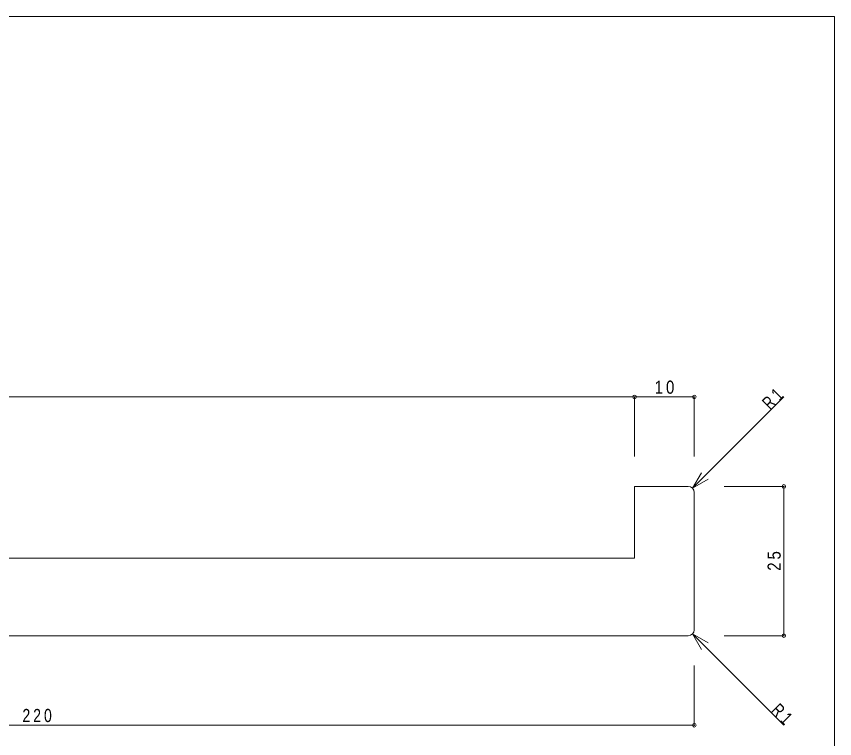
# Model space of a CAD drawing. Units: millimetres at full size, sheet at 1:1; details may follow other scales. Extents: x -141 to 141, y -98 to 98.
# Drawn here: x 4 to 141, y -23.5 to 97.5 of the extents above; entities that cross this region are included whole.
import ezdxf

# ---------------------------------------------------------------- set-up
doc = ezdxf.new("R2010")
doc.units = ezdxf.units.MM
doc.header["$PDMODE"] = 32
doc.header["$PDSIZE"] = 0.6
for name, color, linetype, lineweight in [('0-0_ＫＢ製品', 2, 'Continuous', 9), ('0-3_寸法', 4, 'Continuous', 9), ('0-4_引出線字', 4, 'Continuous', 9), ('F-0_図面枠', 5, 'Continuous', 9)]:
    doc.layers.add(name, color=color, linetype=linetype, lineweight=lineweight)
doc.styles.add('HGｺﾞｼｯｸM', font='')
doc.styles.get('HGｺﾞｼｯｸM').set_extended_font_data('HGｺﾞｼｯｸM')

msp = doc.modelspace()

# ---------------------------------------------------------------- linework, layer by layer
at = {"layer": '0-0_ＫＢ製品'}
for p, q in [((107.5, 18.75), (107.5, 6.75)), ((116.5, 18.75), (107.5, 18.75)), ((117.5, -5.25), (117.5, 17.75)), ((107.5, 6.75), (-117.5, 6.75)), ((116.5, -6.25), (-102.5, -6.25))]:
    msp.add_line(p, q, dxfattribs=at)
for centre, start, end in [((116.5, 17.75), 0, 90), ((116.5, -5.25), 270, 0)]:
    msp.add_arc(centre, 1, start, end, dxfattribs=at)
at = {"layer": '0-3_寸法'}
for p, q in [((107.5, 33.75), (-117.5, 33.75)), ((117.5, 33.75), (107.5, 33.75)), ((107.5, 33.75), (107.5, 23.75)), ((117.5, 33.75), (117.5, 23.75)), ((132.5, 18.75), (122.5, 18.75)), ((132.5, 18.75), (132.5, -6.25)), ((132.5, -6.25), (122.5, -6.25)), ((117.5, -21.25), (117.5, -11.25)), ((-102.5, -21.25), (117.5, -21.25))]:
    msp.add_line(p, q, dxfattribs=at)
for p in [(107.5, 33.75), (117.5, 33.75), (132.5, 18.75), (132.5, -6.25), (117.5, -21.25)]:
    msp.add_point(p, dxfattribs=at)
at = {"layer": '0-4_引出線字'}
for p, q in [((117.207, 18.457), (132.5, 33.75)), ((117.207, 18.457), (118.707, 21.055)), ((117.207, 18.457), (119.805, 19.957)), ((117.207, -5.957), (119.805, -7.457)), ((117.207, -5.957), (118.707, -8.555)), ((117.207, -5.957), (132.5, -21.25))]:
    msp.add_line(p, q, dxfattribs=at)
at = {"layer": 'F-0_図面枠'}
for p, q in [((-141, 97.5), (141, 97.5)), ((141, 97.5), (141, -97.5))]:
    msp.add_line(p, q, dxfattribs=at)

# ---------------------------------------------------------------- texts
at = {"layer": '0-3_寸法', "color": 7, "char_height": 2.199, "attachment_point": 7, "style": 'HGｺﾞｼｯｸM'}
for s, insert in [('\\T1.36;\\W0.85;10', (110.875, 34.25)), ('\\T1.38;\\W0.8;220', (5, -20.75))]:
    msp.add_mtext(s, dxfattribs=dict(at, insert=insert))
at = {"layer": '0-3_寸法', "color": 7, "insert": (132, 4.625), "char_height": 2.199, "attachment_point": 7, "rotation": 90, "style": 'HGｺﾞｼｯｸM'}
msp.add_mtext('\\T1.36;\\W0.85;25', dxfattribs=at)
at = {"layer": '0-4_引出線字', "color": 7, "char_height": 2.199, "attachment_point": 7, "style": 'HGｺﾞｼｯｸM'}
for insert, rotation in [((130.202, 31.452), 45), ((130.202, -18.952), 315)]:
    msp.add_mtext('\\T1.36;\\W0.75;R1', dxfattribs=dict(at, insert=insert, rotation=rotation))

doc.saveas('drawing.dxf')
